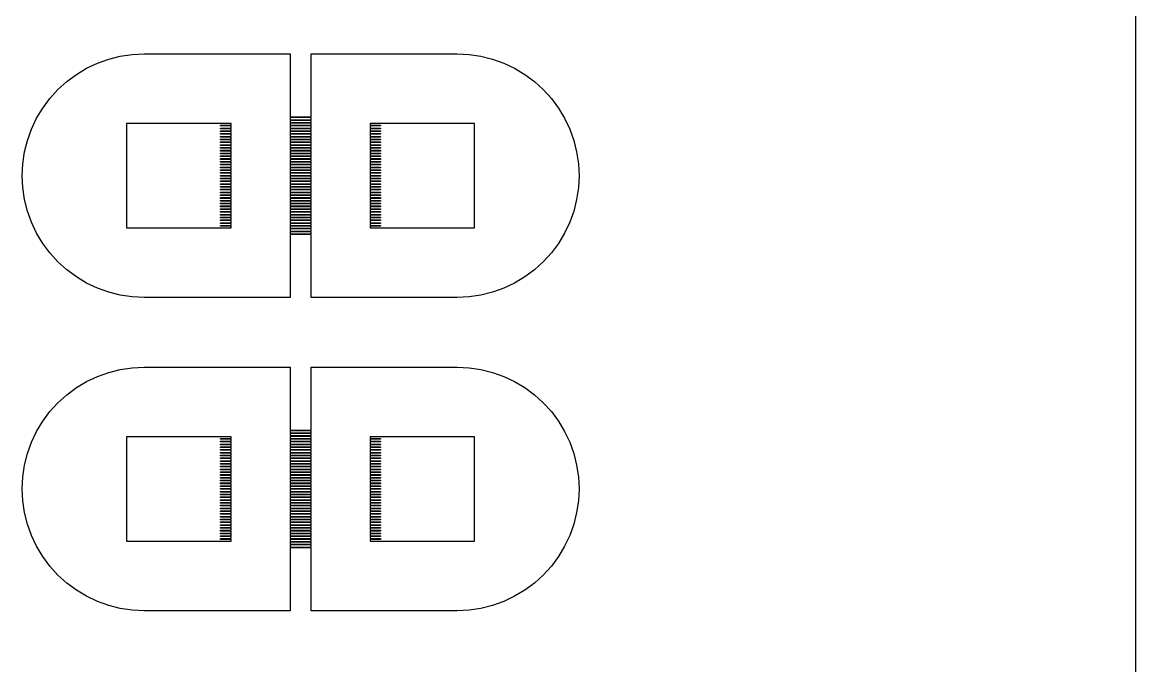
# Model space of a CAD drawing. Extents: x -25 to 123, y -44 to 109.
# Drawn here: x 83.34 to 99.7, y 4.3 to 13.76 of the extents above; entities that cross this region are included whole.
import ezdxf

# ---------------------------------------------------------------- set-up
doc = ezdxf.new("R2010")
doc.units = 0

msp = doc.modelspace()

# ---------------------------------------------------------------- linework, layer by layer
for p, q in [((99.7035, -3.06779), (99.7035, 67.4916)), ((84.612, 13.2167), (84.7823, 13.2594)), ((84.7823, 13.2594), (84.956, 13.2852)), ((84.956, 13.2852), (85.1314, 13.2938)), ((85.1314, 13.2938), (87.2789, 13.2938)), ((87.2789, 13.2938), (87.2789, 12.3683)), ((87.5857, 12.3683), (87.5857, 13.2938)), ((87.5857, 13.2938), (89.7331, 13.2938)), ((89.7331, 13.2938), (89.9085, 13.2852)), ((89.9085, 13.2852), (90.0823, 13.2594)), ((90.0823, 13.2594), (90.2526, 13.2167)), ((84.2879, 13.0825), (84.4466, 13.1576)), ((84.4466, 13.1576), (84.612, 13.2167)), ((90.2526, 13.2167), (90.418, 13.1576)), ((90.418, 13.1576), (90.5767, 13.0825)), ((83.9962, 12.8876), (84.1372, 12.9922)), ((84.1372, 12.9922), (84.2879, 13.0825)), ((90.5767, 13.0825), (90.7274, 12.9922)), ((90.7274, 12.9922), (90.8684, 12.8876)), ((83.7481, 12.6395), (83.866, 12.7696)), ((83.866, 12.7696), (83.9962, 12.8876)), ((90.8684, 12.8876), (90.9985, 12.7696)), ((90.9985, 12.7696), (91.1165, 12.6395)), ((83.6435, 12.4985), (83.7481, 12.6395)), ((91.1165, 12.6395), (91.2211, 12.4985)), ((83.5532, 12.3478), (83.6435, 12.4985)), ((91.2211, 12.4985), (91.3114, 12.3478)), ((83.4781, 12.1891), (83.5532, 12.3478)), ((87.2789, 12.3683), (87.5857, 12.3683)), ((87.5857, 12.3581), (87.2789, 12.3581)), ((87.2789, 12.3581), (87.2789, 12.3274)), ((87.2789, 12.3274), (87.5857, 12.3274)), ((87.5857, 12.3172), (87.2789, 12.3172)), ((87.2789, 12.3172), (87.2789, 12.2865)), ((87.2789, 12.2865), (87.5857, 12.2865)), ((87.5857, 12.2763), (87.2789, 12.2763)), ((87.2789, 12.2763), (87.2789, 12.2456)), ((87.5857, 12.3274), (87.5857, 12.3581)), ((87.5857, 12.2865), (87.5857, 12.3172)), ((87.5857, 12.2456), (87.5857, 12.2763)), ((91.3114, 12.3478), (91.3865, 12.1891)), ((83.419, 12.0237), (83.4781, 12.1891)), ((86.4097, 12.2712), (84.8758, 12.2712)), ((84.8758, 12.2712), (84.8758, 10.7373)), ((86.2563, 12.2354), (86.2563, 12.2456)), ((86.2563, 12.2456), (86.4097, 12.2456)), ((86.4097, 12.2354), (86.2563, 12.2354)), ((86.2563, 12.1945), (86.2563, 12.2047)), ((86.2563, 12.2047), (86.4097, 12.2047)), ((86.4097, 12.1945), (86.2563, 12.1945)), ((86.2563, 12.1536), (86.2563, 12.1638)), ((86.2563, 12.1638), (86.4097, 12.1638)), ((86.4097, 12.1536), (86.2563, 12.1536)), ((86.2563, 12.1127), (86.2563, 12.1229)), ((86.2563, 12.1229), (86.4097, 12.1229)), ((86.4097, 12.1127), (86.2563, 12.1127)), ((86.4097, 12.2456), (86.4097, 12.2712)), ((86.4097, 12.2047), (86.4097, 12.2354)), ((86.4097, 12.1638), (86.4097, 12.1945)), ((86.4097, 12.1229), (86.4097, 12.1536)), ((86.4097, 12.082), (86.4097, 12.1127)), ((87.2789, 12.2456), (87.5857, 12.2456)), ((87.5857, 12.2354), (87.2789, 12.2354)), ((87.2789, 12.2354), (87.2789, 12.2047)), ((87.2789, 12.2047), (87.5857, 12.2047)), ((87.5857, 12.1945), (87.2789, 12.1945)), ((87.2789, 12.1945), (87.2789, 12.1638)), ((87.2789, 12.1638), (87.5857, 12.1638)), ((87.5857, 12.1536), (87.2789, 12.1536)), ((87.2789, 12.1536), (87.2789, 12.1229)), ((87.2789, 12.1229), (87.5857, 12.1229)), ((87.5857, 12.1127), (87.2789, 12.1127)), ((87.2789, 12.1127), (87.2789, 12.082)), ((87.5857, 12.2047), (87.5857, 12.2354)), ((87.5857, 12.1638), (87.5857, 12.1945)), ((87.5857, 12.1229), (87.5857, 12.1536)), ((87.5857, 12.082), (87.5857, 12.1127)), ((89.9888, 12.2712), (88.4549, 12.2712)), ((88.4549, 12.2712), (88.4549, 12.2456)), ((88.4549, 12.2456), (88.6083, 12.2456)), ((88.6083, 12.2354), (88.4549, 12.2354)), ((88.4549, 12.2354), (88.4549, 12.2047)), ((88.4549, 12.2047), (88.6083, 12.2047)), ((88.6083, 12.1945), (88.4549, 12.1945)), ((88.4549, 12.1945), (88.4549, 12.1638)), ((88.4549, 12.1638), (88.6083, 12.1638)), ((88.6083, 12.1536), (88.4549, 12.1536)), ((88.4549, 12.1536), (88.4549, 12.1229)), ((88.4549, 12.1229), (88.6083, 12.1229)), ((88.6083, 12.1127), (88.4549, 12.1127)), ((88.4549, 12.1127), (88.4549, 12.082)), ((88.6083, 12.2456), (88.6083, 12.2354)), ((88.6083, 12.2047), (88.6083, 12.1945)), ((88.6083, 12.1638), (88.6083, 12.1536)), ((88.6083, 12.1229), (88.6083, 12.1127)), ((89.9888, 10.7373), (89.9888, 12.2712)), ((91.3865, 12.1891), (91.4456, 12.0237)), ((83.3763, 11.8534), (83.419, 12.0237)), ((86.2563, 12.0718), (86.2563, 12.082)), ((86.2563, 12.082), (86.4097, 12.082)), ((86.4097, 12.0718), (86.2563, 12.0718)), ((86.2563, 12.0309), (86.2563, 12.0411)), ((86.2563, 12.0411), (86.4097, 12.0411)), ((86.4097, 12.0309), (86.2563, 12.0309)), ((86.2563, 11.99), (86.2563, 12.0002)), ((86.2563, 12.0002), (86.4097, 12.0002)), ((86.4097, 11.99), (86.2563, 11.99)), ((86.2563, 11.9491), (86.2563, 11.9593)), ((86.2563, 11.9593), (86.4097, 11.9593)), ((86.4097, 11.9491), (86.2563, 11.9491)), ((86.4097, 12.0411), (86.4097, 12.0718)), ((86.4097, 12.0002), (86.4097, 12.0309)), ((86.4097, 11.9593), (86.4097, 11.99)), ((86.4097, 11.9184), (86.4097, 11.9491)), ((87.2789, 12.082), (87.5857, 12.082)), ((87.5857, 12.0718), (87.2789, 12.0718)), ((87.2789, 12.0718), (87.2789, 12.0411)), ((87.2789, 12.0411), (87.5857, 12.0411)), ((87.5857, 12.0309), (87.2789, 12.0309)), ((87.2789, 12.0309), (87.2789, 12.0002)), ((87.2789, 12.0002), (87.5857, 12.0002)), ((87.5857, 11.99), (87.2789, 11.99)), ((87.2789, 11.99), (87.2789, 11.9593)), ((87.2789, 11.9593), (87.5857, 11.9593)), ((87.5857, 11.9491), (87.2789, 11.9491)), ((87.2789, 11.9491), (87.2789, 11.9184)), ((87.5857, 12.0411), (87.5857, 12.0718)), ((87.5857, 12.0002), (87.5857, 12.0309)), ((87.5857, 11.9593), (87.5857, 11.99)), ((87.5857, 11.9184), (87.5857, 11.9491)), ((88.4549, 12.082), (88.6083, 12.082)), ((88.6083, 12.0718), (88.4549, 12.0718)), ((88.4549, 12.0718), (88.4549, 12.0411)), ((88.4549, 12.0411), (88.6083, 12.0411)), ((88.6083, 12.0309), (88.4549, 12.0309)), ((88.4549, 12.0309), (88.4549, 12.0002)), ((88.4549, 12.0002), (88.6083, 12.0002)), ((88.6083, 11.99), (88.4549, 11.99)), ((88.4549, 11.99), (88.4549, 11.9593)), ((88.4549, 11.9593), (88.6083, 11.9593)), ((88.6083, 11.9491), (88.4549, 11.9491)), ((88.4549, 11.9491), (88.4549, 11.9184)), ((88.6083, 12.082), (88.6083, 12.0718)), ((88.6083, 12.0411), (88.6083, 12.0309)), ((88.6083, 12.0002), (88.6083, 11.99)), ((88.6083, 11.9593), (88.6083, 11.9491)), ((91.4456, 12.0237), (91.4883, 11.8534)), ((83.3505, 11.6796), (83.3763, 11.8534)), ((86.2563, 11.9082), (86.2563, 11.9184)), ((86.2563, 11.9184), (86.4097, 11.9184)), ((86.4097, 11.9082), (86.2563, 11.9082)), ((86.2563, 11.8673), (86.2563, 11.8775)), ((86.2563, 11.8775), (86.4097, 11.8775)), ((86.4097, 11.8673), (86.2563, 11.8673)), ((86.2563, 11.8264), (86.2563, 11.8366)), ((86.2563, 11.8366), (86.4097, 11.8366)), ((86.4097, 11.8264), (86.2563, 11.8264)), ((86.2563, 11.7854), (86.2563, 11.7957)), ((86.2563, 11.7957), (86.4097, 11.7957)), ((86.4097, 11.7854), (86.2563, 11.7854)), ((86.4097, 11.8775), (86.4097, 11.9082)), ((86.4097, 11.8366), (86.4097, 11.8673)), ((86.4097, 11.7957), (86.4097, 11.8264)), ((86.4097, 11.7548), (86.4097, 11.7854)), ((87.2789, 11.9184), (87.5857, 11.9184)), ((87.5857, 11.9082), (87.2789, 11.9082)), ((87.2789, 11.9082), (87.2789, 11.8775)), ((87.2789, 11.8775), (87.5857, 11.8775)), ((87.5857, 11.8673), (87.2789, 11.8673)), ((87.2789, 11.8673), (87.2789, 11.8366)), ((87.2789, 11.8366), (87.5857, 11.8366)), ((87.5857, 11.8264), (87.2789, 11.8264)), ((87.2789, 11.8264), (87.2789, 11.7957)), ((87.2789, 11.7957), (87.5857, 11.7957)), ((87.5857, 11.7854), (87.2789, 11.7854)), ((87.2789, 11.7854), (87.2789, 11.7548)), ((87.5857, 11.8775), (87.5857, 11.9082)), ((87.5857, 11.8366), (87.5857, 11.8673)), ((87.5857, 11.7957), (87.5857, 11.8264)), ((87.5857, 11.7548), (87.5857, 11.7854)), ((88.4549, 11.9184), (88.6083, 11.9184)), ((88.6083, 11.9082), (88.4549, 11.9082)), ((88.4549, 11.9082), (88.4549, 11.8775)), ((88.4549, 11.8775), (88.6083, 11.8775)), ((88.6083, 11.8673), (88.4549, 11.8673)), ((88.4549, 11.8673), (88.4549, 11.8366)), ((88.4549, 11.8366), (88.6083, 11.8366)), ((88.6083, 11.8264), (88.4549, 11.8264)), ((88.4549, 11.8264), (88.4549, 11.7957)), ((88.4549, 11.7957), (88.6083, 11.7957)), ((88.6083, 11.7854), (88.4549, 11.7854)), ((88.4549, 11.7854), (88.4549, 11.7548)), ((88.6083, 11.9184), (88.6083, 11.9082)), ((88.6083, 11.8775), (88.6083, 11.8673)), ((88.6083, 11.8366), (88.6083, 11.8264)), ((88.6083, 11.7957), (88.6083, 11.7854)), ((91.4883, 11.8534), (91.5141, 11.6796)), ((83.3419, 11.5042), (83.3505, 11.6796)), ((86.2563, 11.7445), (86.2563, 11.7548)), ((86.2563, 11.7548), (86.4097, 11.7548)), ((86.4097, 11.7445), (86.2563, 11.7445)), ((86.2563, 11.7036), (86.2563, 11.7139)), ((86.2563, 11.7139), (86.4097, 11.7139)), ((86.4097, 11.7036), (86.2563, 11.7036)), ((86.2563, 11.6628), (86.2563, 11.673)), ((86.2563, 11.673), (86.4097, 11.673)), ((86.4097, 11.6628), (86.2563, 11.6628)), ((86.2563, 11.6218), (86.2563, 11.6321)), ((86.2563, 11.6321), (86.4097, 11.6321)), ((86.4097, 11.6218), (86.2563, 11.6218)), ((86.4097, 11.7139), (86.4097, 11.7445)), ((86.4097, 11.673), (86.4097, 11.7036)), ((86.4097, 11.6321), (86.4097, 11.6628)), ((86.4097, 11.5912), (86.4097, 11.6218)), ((87.2789, 11.7548), (87.5857, 11.7548)), ((87.5857, 11.7445), (87.2789, 11.7445)), ((87.2789, 11.7445), (87.2789, 11.7139)), ((87.2789, 11.7139), (87.5857, 11.7139)), ((87.5857, 11.7036), (87.2789, 11.7036)), ((87.2789, 11.7036), (87.2789, 11.673)), ((87.2789, 11.673), (87.5857, 11.673)), ((87.5857, 11.6628), (87.2789, 11.6628)), ((87.2789, 11.6628), (87.2789, 11.6321)), ((87.2789, 11.6321), (87.5857, 11.6321)), ((87.5857, 11.6218), (87.2789, 11.6218)), ((87.2789, 11.6218), (87.2789, 11.5912)), ((87.5857, 11.7139), (87.5857, 11.7445)), ((87.5857, 11.673), (87.5857, 11.7036)), ((87.5857, 11.6321), (87.5857, 11.6628)), ((87.5857, 11.5912), (87.5857, 11.6218)), ((88.4549, 11.7548), (88.6083, 11.7548)), ((88.6083, 11.7445), (88.4549, 11.7445)), ((88.4549, 11.7445), (88.4549, 11.7139)), ((88.4549, 11.7139), (88.6083, 11.7139)), ((88.6083, 11.7036), (88.4549, 11.7036)), ((88.4549, 11.7036), (88.4549, 11.673)), ((88.4549, 11.673), (88.6083, 11.673)), ((88.6083, 11.6628), (88.4549, 11.6628)), ((88.4549, 11.6628), (88.4549, 11.6321)), ((88.4549, 11.6321), (88.6083, 11.6321)), ((88.6083, 11.6218), (88.4549, 11.6218)), ((88.4549, 11.6218), (88.4549, 11.5912)), ((88.6083, 11.7548), (88.6083, 11.7445)), ((88.6083, 11.7139), (88.6083, 11.7036)), ((88.6083, 11.673), (88.6083, 11.6628)), ((88.6083, 11.6321), (88.6083, 11.6218)), ((91.5141, 11.6796), (91.5227, 11.5042)), ((83.3505, 11.3288), (83.3419, 11.5042)), ((86.2563, 11.5809), (86.2563, 11.5912)), ((86.2563, 11.5912), (86.4097, 11.5912)), ((86.4097, 11.5809), (86.2563, 11.5809)), ((86.2563, 11.54), (86.2563, 11.5503)), ((86.2563, 11.5503), (86.4097, 11.5503)), ((86.4097, 11.54), (86.2563, 11.54)), ((86.2563, 11.4991), (86.2563, 11.5093)), ((86.2563, 11.5093), (86.4097, 11.5093)), ((86.4097, 11.4991), (86.2563, 11.4991)), ((86.2563, 11.4582), (86.2563, 11.4685)), ((86.2563, 11.4685), (86.4097, 11.4685)), ((86.4097, 11.4582), (86.2563, 11.4582)), ((86.4097, 11.5503), (86.4097, 11.5809)), ((86.4097, 11.5093), (86.4097, 11.54)), ((86.4097, 11.4685), (86.4097, 11.4991)), ((86.4097, 11.4276), (86.4097, 11.4582)), ((87.2789, 11.5912), (87.5857, 11.5912)), ((87.5857, 11.5809), (87.2789, 11.5809)), ((87.2789, 11.5809), (87.2789, 11.5503)), ((87.2789, 11.5503), (87.5857, 11.5503)), ((87.5857, 11.54), (87.2789, 11.54)), ((87.2789, 11.54), (87.2789, 11.5093)), ((87.2789, 11.5093), (87.5857, 11.5093)), ((87.5857, 11.4991), (87.2789, 11.4991)), ((87.2789, 11.4991), (87.2789, 11.4685)), ((87.2789, 11.4685), (87.5857, 11.4685)), ((87.5857, 11.4582), (87.2789, 11.4582)), ((87.2789, 11.4582), (87.2789, 11.4276)), ((87.5857, 11.5503), (87.5857, 11.5809)), ((87.5857, 11.5093), (87.5857, 11.54)), ((87.5857, 11.4685), (87.5857, 11.4991)), ((87.5857, 11.4276), (87.5857, 11.4582)), ((88.4549, 11.5912), (88.6083, 11.5912)), ((88.6083, 11.5809), (88.4549, 11.5809)), ((88.4549, 11.5809), (88.4549, 11.5503)), ((88.4549, 11.5503), (88.6083, 11.5503)), ((88.6083, 11.54), (88.4549, 11.54)), ((88.4549, 11.54), (88.4549, 11.5093)), ((88.4549, 11.5093), (88.6083, 11.5093)), ((88.6083, 11.4991), (88.4549, 11.4991)), ((88.4549, 11.4991), (88.4549, 11.4685)), ((88.4549, 11.4685), (88.6083, 11.4685)), ((88.6083, 11.4582), (88.4549, 11.4582)), ((88.4549, 11.4582), (88.4549, 11.4276)), ((88.6083, 11.5912), (88.6083, 11.5809)), ((88.6083, 11.5503), (88.6083, 11.54)), ((88.6083, 11.5093), (88.6083, 11.4991)), ((88.6083, 11.4685), (88.6083, 11.4582)), ((91.5227, 11.5042), (91.5141, 11.3288)), ((83.3763, 11.1551), (83.3505, 11.3288)), ((86.2563, 11.4173), (86.2563, 11.4276)), ((86.2563, 11.4276), (86.4097, 11.4276)), ((86.4097, 11.4173), (86.2563, 11.4173)), ((86.2563, 11.3764), (86.2563, 11.3867)), ((86.2563, 11.3867), (86.4097, 11.3867)), ((86.4097, 11.3764), (86.2563, 11.3764)), ((86.2563, 11.3355), (86.2563, 11.3457)), ((86.2563, 11.3457), (86.4097, 11.3457)), ((86.4097, 11.3355), (86.2563, 11.3355)), ((86.2563, 11.2946), (86.2563, 11.3048)), ((86.2563, 11.3048), (86.4097, 11.3048)), ((86.4097, 11.2946), (86.2563, 11.2946)), ((86.4097, 11.3867), (86.4097, 11.4173)), ((86.4097, 11.3457), (86.4097, 11.3764)), ((86.4097, 11.3048), (86.4097, 11.3355)), ((86.4097, 11.2639), (86.4097, 11.2946)), ((87.2789, 11.4276), (87.5857, 11.4276)), ((87.5857, 11.4173), (87.2789, 11.4173)), ((87.2789, 11.4173), (87.2789, 11.3867)), ((87.2789, 11.3867), (87.5857, 11.3867)), ((87.5857, 11.3764), (87.2789, 11.3764)), ((87.2789, 11.3764), (87.2789, 11.3457)), ((87.2789, 11.3457), (87.5857, 11.3457)), ((87.5857, 11.3355), (87.2789, 11.3355)), ((87.2789, 11.3355), (87.2789, 11.3048)), ((87.2789, 11.3048), (87.5857, 11.3048)), ((87.5857, 11.2946), (87.2789, 11.2946)), ((87.2789, 11.2946), (87.2789, 11.2639)), ((87.5857, 11.3867), (87.5857, 11.4173)), ((87.5857, 11.3457), (87.5857, 11.3764)), ((87.5857, 11.3048), (87.5857, 11.3355)), ((87.5857, 11.2639), (87.5857, 11.2946)), ((88.4549, 11.4276), (88.6083, 11.4276)), ((88.6083, 11.4173), (88.4549, 11.4173)), ((88.4549, 11.4173), (88.4549, 11.3867)), ((88.4549, 11.3867), (88.6083, 11.3867)), ((88.6083, 11.3764), (88.4549, 11.3764)), ((88.4549, 11.3764), (88.4549, 11.3457)), ((88.4549, 11.3457), (88.6083, 11.3457)), ((88.6083, 11.3355), (88.4549, 11.3355)), ((88.4549, 11.3355), (88.4549, 11.3048)), ((88.4549, 11.3048), (88.6083, 11.3048)), ((88.6083, 11.2946), (88.4549, 11.2946)), ((88.4549, 11.2946), (88.4549, 11.2639)), ((88.6083, 11.4276), (88.6083, 11.4173)), ((88.6083, 11.3867), (88.6083, 11.3764)), ((88.6083, 11.3457), (88.6083, 11.3355)), ((88.6083, 11.3048), (88.6083, 11.2946)), ((91.5141, 11.3288), (91.4883, 11.1551)), ((83.419, 10.9848), (83.3763, 11.1551)), ((86.2563, 11.2537), (86.2563, 11.2639)), ((86.2563, 11.2639), (86.4097, 11.2639)), ((86.4097, 11.2537), (86.2563, 11.2537)), ((86.2563, 11.2128), (86.2563, 11.223)), ((86.2563, 11.223), (86.4097, 11.223)), ((86.4097, 11.2128), (86.2563, 11.2128)), ((86.2563, 11.1719), (86.2563, 11.1821)), ((86.2563, 11.1821), (86.4097, 11.1821)), ((86.4097, 11.1719), (86.2563, 11.1719)), ((86.2563, 11.131), (86.2563, 11.1412)), ((86.2563, 11.1412), (86.4097, 11.1412)), ((86.4097, 11.131), (86.2563, 11.131)), ((86.4097, 11.223), (86.4097, 11.2537)), ((86.4097, 11.1821), (86.4097, 11.2128)), ((86.4097, 11.1412), (86.4097, 11.1719)), ((86.4097, 11.1003), (86.4097, 11.131)), ((87.2789, 11.2639), (87.5857, 11.2639)), ((87.5857, 11.2537), (87.2789, 11.2537)), ((87.2789, 11.2537), (87.2789, 11.223)), ((87.2789, 11.223), (87.5857, 11.223)), ((87.5857, 11.2128), (87.2789, 11.2128)), ((87.2789, 11.2128), (87.2789, 11.1821)), ((87.2789, 11.1821), (87.5857, 11.1821)), ((87.5857, 11.1719), (87.2789, 11.1719)), ((87.2789, 11.1719), (87.2789, 11.1412)), ((87.2789, 11.1412), (87.5857, 11.1412)), ((87.5857, 11.131), (87.2789, 11.131)), ((87.2789, 11.131), (87.2789, 11.1003)), ((87.5857, 11.223), (87.5857, 11.2537)), ((87.5857, 11.1821), (87.5857, 11.2128)), ((87.5857, 11.1412), (87.5857, 11.1719)), ((87.5857, 11.1003), (87.5857, 11.131)), ((88.4549, 11.2639), (88.6083, 11.2639)), ((88.6083, 11.2537), (88.4549, 11.2537)), ((88.4549, 11.2537), (88.4549, 11.223)), ((88.4549, 11.223), (88.6083, 11.223)), ((88.6083, 11.2128), (88.4549, 11.2128)), ((88.4549, 11.2128), (88.4549, 11.1821)), ((88.4549, 11.1821), (88.6083, 11.1821)), ((88.6083, 11.1719), (88.4549, 11.1719)), ((88.4549, 11.1719), (88.4549, 11.1412)), ((88.4549, 11.1412), (88.6083, 11.1412)), ((88.6083, 11.131), (88.4549, 11.131)), ((88.4549, 11.131), (88.4549, 11.1003)), ((88.6083, 11.2639), (88.6083, 11.2537)), ((88.6083, 11.223), (88.6083, 11.2128)), ((88.6083, 11.1821), (88.6083, 11.1719)), ((88.6083, 11.1412), (88.6083, 11.131)), ((91.4883, 11.1551), (91.4456, 10.9848)), ((83.4781, 10.8194), (83.419, 10.9848)), ((86.2563, 11.0901), (86.2563, 11.1003)), ((86.2563, 11.1003), (86.4097, 11.1003)), ((86.4097, 11.0901), (86.2563, 11.0901)), ((86.2563, 11.0492), (86.2563, 11.0594)), ((86.2563, 11.0594), (86.4097, 11.0594)), ((86.4097, 11.0492), (86.2563, 11.0492)), ((86.2563, 11.0083), (86.2563, 11.0185)), ((86.2563, 11.0185), (86.4097, 11.0185)), ((86.4097, 11.0083), (86.2563, 11.0083)), ((86.2563, 10.9674), (86.2563, 10.9776)), ((86.2563, 10.9776), (86.4097, 10.9776)), ((86.4097, 10.9674), (86.2563, 10.9674)), ((86.4097, 11.0594), (86.4097, 11.0901)), ((86.4097, 11.0185), (86.4097, 11.0492)), ((86.4097, 10.9776), (86.4097, 11.0083)), ((86.4097, 10.9367), (86.4097, 10.9674)), ((87.2789, 11.1003), (87.5857, 11.1003)), ((87.5857, 11.0901), (87.2789, 11.0901)), ((87.2789, 11.0901), (87.2789, 11.0594)), ((87.2789, 11.0594), (87.5857, 11.0594)), ((87.5857, 11.0492), (87.2789, 11.0492)), ((87.2789, 11.0492), (87.2789, 11.0185)), ((87.2789, 11.0185), (87.5857, 11.0185)), ((87.5857, 11.0083), (87.2789, 11.0083)), ((87.2789, 11.0083), (87.2789, 10.9776)), ((87.2789, 10.9776), (87.5857, 10.9776)), ((87.5857, 10.9674), (87.2789, 10.9674)), ((87.2789, 10.9674), (87.2789, 10.9367)), ((87.5857, 11.0594), (87.5857, 11.0901)), ((87.5857, 11.0185), (87.5857, 11.0492)), ((87.5857, 10.9776), (87.5857, 11.0083)), ((87.5857, 10.9367), (87.5857, 10.9674)), ((88.4549, 11.1003), (88.6083, 11.1003)), ((88.6083, 11.0901), (88.4549, 11.0901)), ((88.4549, 11.0901), (88.4549, 11.0594)), ((88.4549, 11.0594), (88.6083, 11.0594)), ((88.6083, 11.0492), (88.4549, 11.0492)), ((88.4549, 11.0492), (88.4549, 11.0185)), ((88.4549, 11.0185), (88.6083, 11.0185)), ((88.6083, 11.0083), (88.4549, 11.0083)), ((88.4549, 11.0083), (88.4549, 10.9776)), ((88.4549, 10.9776), (88.6083, 10.9776)), ((88.6083, 10.9674), (88.4549, 10.9674)), ((88.4549, 10.9674), (88.4549, 10.9367)), ((88.6083, 11.1003), (88.6083, 11.0901)), ((88.6083, 11.0594), (88.6083, 11.0492)), ((88.6083, 11.0185), (88.6083, 11.0083)), ((88.6083, 10.9776), (88.6083, 10.9674)), ((91.4456, 10.9848), (91.3865, 10.8194)), ((83.5532, 10.6607), (83.4781, 10.8194)), ((86.2563, 10.9265), (86.2563, 10.9367)), ((86.2563, 10.9367), (86.4097, 10.9367)), ((86.4097, 10.9265), (86.2563, 10.9265)), ((86.2563, 10.8856), (86.2563, 10.8958)), ((86.2563, 10.8958), (86.4097, 10.8958)), ((86.4097, 10.8856), (86.2563, 10.8856)), ((86.2563, 10.8447), (86.2563, 10.8549)), ((86.2563, 10.8549), (86.4097, 10.8549)), ((86.4097, 10.8447), (86.2563, 10.8447)), ((86.2563, 10.8038), (86.2563, 10.814)), ((86.2563, 10.814), (86.4097, 10.814)), ((86.4097, 10.8038), (86.2563, 10.8038)), ((86.4097, 10.8958), (86.4097, 10.9265)), ((86.4097, 10.8549), (86.4097, 10.8856)), ((86.4097, 10.814), (86.4097, 10.8447)), ((86.4097, 10.7731), (86.4097, 10.8038)), ((87.2789, 10.9367), (87.5857, 10.9367)), ((87.5857, 10.9265), (87.2789, 10.9265)), ((87.2789, 10.9265), (87.2789, 10.8958)), ((87.2789, 10.8958), (87.5857, 10.8958)), ((87.5857, 10.8856), (87.2789, 10.8856)), ((87.2789, 10.8856), (87.2789, 10.8549)), ((87.2789, 10.8549), (87.5857, 10.8549)), ((87.5857, 10.8447), (87.2789, 10.8447)), ((87.2789, 10.8447), (87.2789, 10.814)), ((87.2789, 10.814), (87.5857, 10.814)), ((87.5857, 10.8038), (87.2789, 10.8038)), ((87.2789, 10.8038), (87.2789, 10.7731)), ((87.5857, 10.8958), (87.5857, 10.9265)), ((87.5857, 10.8549), (87.5857, 10.8856)), ((87.5857, 10.814), (87.5857, 10.8447)), ((87.5857, 10.7731), (87.5857, 10.8038)), ((88.4549, 10.9367), (88.6083, 10.9367)), ((88.6083, 10.9265), (88.4549, 10.9265)), ((88.4549, 10.9265), (88.4549, 10.8958)), ((88.4549, 10.8958), (88.6083, 10.8958)), ((88.6083, 10.8856), (88.4549, 10.8856)), ((88.4549, 10.8856), (88.4549, 10.8549)), ((88.4549, 10.8549), (88.6083, 10.8549)), ((88.6083, 10.8447), (88.4549, 10.8447)), ((88.4549, 10.8447), (88.4549, 10.814)), ((88.4549, 10.814), (88.6083, 10.814)), ((88.6083, 10.8038), (88.4549, 10.8038)), ((88.4549, 10.8038), (88.4549, 10.7731)), ((88.6083, 10.9367), (88.6083, 10.9265)), ((88.6083, 10.8958), (88.6083, 10.8856)), ((88.6083, 10.8549), (88.6083, 10.8447)), ((88.6083, 10.814), (88.6083, 10.8038)), ((91.3865, 10.8194), (91.3114, 10.6607)), ((83.6435, 10.51), (83.5532, 10.6607)), ((84.8758, 10.7373), (86.4097, 10.7373)), ((86.2563, 10.7629), (86.2563, 10.7731)), ((86.2563, 10.7731), (86.4097, 10.7731)), ((86.4097, 10.7629), (86.2563, 10.7629)), ((86.4097, 10.7373), (86.4097, 10.7629)), ((87.2789, 10.7731), (87.5857, 10.7731)), ((87.5857, 10.7629), (87.2789, 10.7629)), ((87.2789, 10.7629), (87.2789, 10.7322)), ((87.2789, 10.7322), (87.5857, 10.7322)), ((87.5857, 10.722), (87.2789, 10.722)), ((87.2789, 10.722), (87.2789, 10.6913)), ((87.2789, 10.6913), (87.5857, 10.6913)), ((87.5857, 10.6811), (87.2789, 10.6811)), ((87.2789, 10.6811), (87.2789, 10.6504)), ((87.2789, 10.6504), (87.5857, 10.6504)), ((87.5857, 10.6402), (87.2789, 10.6402)), ((87.2789, 10.6402), (87.2789, 9.71469)), ((87.5857, 10.7322), (87.5857, 10.7629)), ((87.5857, 10.6913), (87.5857, 10.722)), ((87.5857, 10.6504), (87.5857, 10.6811)), ((87.5857, 9.71469), (87.5857, 10.6402)), ((88.4549, 10.7731), (88.6083, 10.7731)), ((88.6083, 10.7629), (88.4549, 10.7629)), ((88.4549, 10.7629), (88.4549, 10.7373)), ((88.4549, 10.7373), (89.9888, 10.7373)), ((88.6083, 10.7731), (88.6083, 10.7629)), ((91.3114, 10.6607), (91.2211, 10.51)), ((83.7481, 10.369), (83.6435, 10.51)), ((91.2211, 10.51), (91.1165, 10.369)), ((83.866, 10.2388), (83.7481, 10.369)), ((91.1165, 10.369), (90.9985, 10.2388)), ((83.9962, 10.1209), (83.866, 10.2388)), ((90.9985, 10.2388), (90.8684, 10.1209)), ((84.1372, 10.0163), (83.9962, 10.1209)), ((84.2879, 9.92601), (84.1372, 10.0163)), ((90.7274, 10.0163), (90.5767, 9.92601)), ((90.8684, 10.1209), (90.7274, 10.0163)), ((84.4466, 9.85092), (84.2879, 9.92601)), ((84.612, 9.79176), (84.4466, 9.85092)), ((90.418, 9.85092), (90.2526, 9.79176)), ((90.5767, 9.92601), (90.418, 9.85092)), ((84.7823, 9.74908), (84.612, 9.79176)), ((84.956, 9.72333), (84.7823, 9.74908)), ((85.1314, 9.71469), (84.956, 9.72333)), ((87.2789, 9.71469), (85.1314, 9.71469)), ((89.7331, 9.71469), (87.5857, 9.71469)), ((89.9085, 9.72333), (89.7331, 9.71469)), ((90.0823, 9.74908), (89.9085, 9.72333)), ((90.2526, 9.79176), (90.0823, 9.74908)), ((84.7823, 8.6577), (84.956, 8.68346)), ((84.956, 8.68346), (85.1314, 8.69209)), ((85.1314, 8.69209), (87.2789, 8.69209)), ((87.2789, 8.69209), (87.2789, 7.76663)), ((87.5857, 7.76663), (87.5857, 8.69209)), ((87.5857, 8.69209), (89.7331, 8.69209)), ((89.7331, 8.69209), (89.9085, 8.68346)), ((89.9085, 8.68346), (90.0823, 8.6577)), ((84.2879, 8.48077), (84.4466, 8.55586)), ((84.4466, 8.55586), (84.612, 8.61502)), ((84.612, 8.61502), (84.7823, 8.6577)), ((90.0823, 8.6577), (90.2526, 8.61502)), ((90.2526, 8.61502), (90.418, 8.55586)), ((90.418, 8.55586), (90.5767, 8.48077)), ((83.9962, 8.28589), (84.1372, 8.39049)), ((84.1372, 8.39049), (84.2879, 8.48077)), ((90.5767, 8.48077), (90.7274, 8.39049)), ((90.7274, 8.39049), (90.8684, 8.28589)), ((83.866, 8.16794), (83.9962, 8.28589)), ((90.8684, 8.28589), (90.9985, 8.16794)), ((83.6435, 7.89676), (83.7481, 8.03781)), ((83.7481, 8.03781), (83.866, 8.16794)), ((90.9985, 8.16794), (91.1165, 8.03781)), ((91.1165, 8.03781), (91.2211, 7.89676)), ((83.5532, 7.74612), (83.6435, 7.89676)), ((91.2211, 7.89676), (91.3114, 7.74612)), ((83.4781, 7.58737), (83.5532, 7.74612)), ((87.2789, 7.76663), (87.5857, 7.76663)), ((87.5857, 7.75641), (87.2789, 7.75641)), ((87.2789, 7.75641), (87.2789, 7.72572)), ((87.2789, 7.72572), (87.5857, 7.72572)), ((87.5857, 7.7155), (87.2789, 7.7155)), ((87.2789, 7.7155), (87.2789, 7.68483)), ((87.5857, 7.72572), (87.5857, 7.75641)), ((87.5857, 7.68483), (87.5857, 7.7155)), ((91.3114, 7.74612), (91.3865, 7.58737)), ((83.419, 7.42201), (83.4781, 7.58737)), ((86.4097, 7.66949), (84.8758, 7.66949)), ((84.8758, 7.66949), (84.8758, 6.13559)), ((86.2563, 7.6337), (86.2563, 7.64392)), ((86.2563, 7.64392), (86.4097, 7.64392)), ((86.4097, 7.6337), (86.2563, 7.6337)), ((86.2563, 7.59279), (86.2563, 7.60303)), ((86.2563, 7.60303), (86.4097, 7.60303)), ((86.4097, 7.59279), (86.2563, 7.59279)), ((86.2563, 7.5519), (86.2563, 7.5621)), ((86.2563, 7.5621), (86.4097, 7.5621)), ((86.4097, 7.5519), (86.2563, 7.5519)), ((86.4097, 7.64392), (86.4097, 7.66949)), ((86.4097, 7.60303), (86.4097, 7.6337)), ((86.4097, 7.5621), (86.4097, 7.59279)), ((86.4097, 7.52121), (86.4097, 7.5519)), ((87.2789, 7.68483), (87.5857, 7.68483)), ((87.5857, 7.67459), (87.2789, 7.67459)), ((87.2789, 7.67459), (87.2789, 7.64392)), ((87.2789, 7.64392), (87.5857, 7.64392)), ((87.5857, 7.6337), (87.2789, 7.6337)), ((87.2789, 7.6337), (87.2789, 7.60303)), ((87.2789, 7.60303), (87.5857, 7.60303)), ((87.5857, 7.59279), (87.2789, 7.59279)), ((87.2789, 7.59279), (87.2789, 7.5621)), ((87.2789, 7.5621), (87.5857, 7.5621)), ((87.5857, 7.5519), (87.2789, 7.5519)), ((87.2789, 7.5519), (87.2789, 7.52121)), ((87.5857, 7.64392), (87.5857, 7.67459)), ((87.5857, 7.60303), (87.5857, 7.6337)), ((87.5857, 7.5621), (87.5857, 7.59279)), ((87.5857, 7.52121), (87.5857, 7.5519)), ((89.9888, 7.66949), (88.4549, 7.66949)), ((88.4549, 7.66949), (88.4549, 7.64392)), ((88.4549, 7.64392), (88.6083, 7.64392)), ((88.6083, 7.6337), (88.4549, 7.6337)), ((88.4549, 7.6337), (88.4549, 7.60303)), ((88.4549, 7.60303), (88.6083, 7.60303)), ((88.6083, 7.59279), (88.4549, 7.59279)), ((88.4549, 7.59279), (88.4549, 7.5621)), ((88.4549, 7.5621), (88.6083, 7.5621)), ((88.6083, 7.5519), (88.4549, 7.5519)), ((88.4549, 7.5519), (88.4549, 7.52121)), ((88.6083, 7.64392), (88.6083, 7.6337)), ((88.6083, 7.60303), (88.6083, 7.59279)), ((88.6083, 7.5621), (88.6083, 7.5519)), ((89.9888, 6.13559), (89.9888, 7.66949)), ((91.3865, 7.58737), (91.4456, 7.42201)), ((83.3763, 7.25166), (83.419, 7.42201)), ((86.2563, 7.51097), (86.2563, 7.52121)), ((86.2563, 7.52121), (86.4097, 7.52121)), ((86.4097, 7.51097), (86.2563, 7.51097)), ((86.2563, 7.47008), (86.2563, 7.4803)), ((86.2563, 7.4803), (86.4097, 7.4803)), ((86.4097, 7.47008), (86.2563, 7.47008)), ((86.2563, 7.42918), (86.2563, 7.43941)), ((86.2563, 7.43941), (86.4097, 7.43941)), ((86.4097, 7.42918), (86.2563, 7.42918)), ((86.2563, 7.38828), (86.2563, 7.39848)), ((86.2563, 7.39848), (86.4097, 7.39848)), ((86.4097, 7.38828), (86.2563, 7.38828)), ((86.4097, 7.4803), (86.4097, 7.51097)), ((86.4097, 7.43941), (86.4097, 7.47008)), ((86.4097, 7.39848), (86.4097, 7.42918)), ((86.4097, 7.35759), (86.4097, 7.38828)), ((87.2789, 7.52121), (87.5857, 7.52121)), ((87.5857, 7.51097), (87.2789, 7.51097)), ((87.2789, 7.51097), (87.2789, 7.4803)), ((87.2789, 7.4803), (87.5857, 7.4803)), ((87.5857, 7.47008), (87.2789, 7.47008)), ((87.2789, 7.47008), (87.2789, 7.43941)), ((87.2789, 7.43941), (87.5857, 7.43941)), ((87.5857, 7.42918), (87.2789, 7.42918)), ((87.2789, 7.42918), (87.2789, 7.39848)), ((87.2789, 7.39848), (87.5857, 7.39848)), ((87.5857, 7.38828), (87.2789, 7.38828)), ((87.2789, 7.38828), (87.2789, 7.35759)), ((87.5857, 7.4803), (87.5857, 7.51097)), ((87.5857, 7.43941), (87.5857, 7.47008)), ((87.5857, 7.39848), (87.5857, 7.42918)), ((87.5857, 7.35759), (87.5857, 7.38828)), ((88.4549, 7.52121), (88.6083, 7.52121)), ((88.6083, 7.51097), (88.4549, 7.51097)), ((88.4549, 7.51097), (88.4549, 7.4803)), ((88.4549, 7.4803), (88.6083, 7.4803)), ((88.6083, 7.47008), (88.4549, 7.47008)), ((88.4549, 7.47008), (88.4549, 7.43941)), ((88.4549, 7.43941), (88.6083, 7.43941)), ((88.6083, 7.42918), (88.4549, 7.42918)), ((88.4549, 7.42918), (88.4549, 7.39848)), ((88.4549, 7.39848), (88.6083, 7.39848)), ((88.6083, 7.38828), (88.4549, 7.38828)), ((88.4549, 7.38828), (88.4549, 7.35759)), ((88.6083, 7.52121), (88.6083, 7.51097)), ((88.6083, 7.4803), (88.6083, 7.47008)), ((88.6083, 7.43941), (88.6083, 7.42918)), ((88.6083, 7.39848), (88.6083, 7.38828)), ((91.4456, 7.42201), (91.4883, 7.25166)), ((83.3505, 7.07794), (83.3763, 7.25166)), ((86.2563, 7.34737), (86.2563, 7.35759)), ((86.2563, 7.35759), (86.4097, 7.35759)), ((86.4097, 7.34737), (86.2563, 7.34737)), ((86.2563, 7.30646), (86.2563, 7.3167)), ((86.2563, 7.3167), (86.4097, 7.3167)), ((86.4097, 7.30646), (86.2563, 7.30646)), ((86.2563, 7.26556), (86.2563, 7.27579)), ((86.2563, 7.27579), (86.4097, 7.27579)), ((86.4097, 7.26556), (86.2563, 7.26556)), ((86.2563, 7.22466), (86.2563, 7.23488)), ((86.2563, 7.23488), (86.4097, 7.23488)), ((86.4097, 7.22466), (86.2563, 7.22466)), ((86.4097, 7.3167), (86.4097, 7.34737)), ((86.4097, 7.27579), (86.4097, 7.30646)), ((86.4097, 7.23488), (86.4097, 7.26556)), ((86.4097, 7.19397), (86.4097, 7.22466)), ((87.2789, 7.35759), (87.5857, 7.35759)), ((87.5857, 7.34737), (87.2789, 7.34737)), ((87.2789, 7.34737), (87.2789, 7.3167)), ((87.2789, 7.3167), (87.5857, 7.3167)), ((87.5857, 7.30646), (87.2789, 7.30646)), ((87.2789, 7.30646), (87.2789, 7.27579)), ((87.2789, 7.27579), (87.5857, 7.27579)), ((87.5857, 7.26556), (87.2789, 7.26556)), ((87.2789, 7.26556), (87.2789, 7.23488)), ((87.2789, 7.23488), (87.5857, 7.23488)), ((87.5857, 7.22466), (87.2789, 7.22466)), ((87.2789, 7.22466), (87.2789, 7.19397)), ((87.5857, 7.3167), (87.5857, 7.34737)), ((87.5857, 7.27579), (87.5857, 7.30646)), ((87.5857, 7.23488), (87.5857, 7.26556)), ((87.5857, 7.19397), (87.5857, 7.22466)), ((88.4549, 7.35759), (88.6083, 7.35759)), ((88.6083, 7.34737), (88.4549, 7.34737)), ((88.4549, 7.34737), (88.4549, 7.3167)), ((88.4549, 7.3167), (88.6083, 7.3167)), ((88.6083, 7.30646), (88.4549, 7.30646)), ((88.4549, 7.30646), (88.4549, 7.27579)), ((88.4549, 7.27579), (88.6083, 7.27579)), ((88.6083, 7.26556), (88.4549, 7.26556)), ((88.4549, 7.26556), (88.4549, 7.23488)), ((88.4549, 7.23488), (88.6083, 7.23488)), ((88.6083, 7.22466), (88.4549, 7.22466)), ((88.4549, 7.22466), (88.4549, 7.19397)), ((88.6083, 7.35759), (88.6083, 7.34737)), ((88.6083, 7.3167), (88.6083, 7.30646)), ((88.6083, 7.27579), (88.6083, 7.26556)), ((88.6083, 7.23488), (88.6083, 7.22466)), ((91.4883, 7.25166), (91.5141, 7.07794)), ((83.3419, 6.90254), (83.3505, 7.07794)), ((86.2563, 7.18375), (86.2563, 7.19397)), ((86.2563, 7.19397), (86.4097, 7.19397)), ((86.4097, 7.18375), (86.2563, 7.18375)), ((86.2563, 7.14284), (86.2563, 7.15308)), ((86.2563, 7.15308), (86.4097, 7.15308)), ((86.4097, 7.14284), (86.2563, 7.14284)), ((86.2563, 7.10194), (86.2563, 7.11217)), ((86.2563, 7.11217), (86.4097, 7.11217)), ((86.4097, 7.10194), (86.2563, 7.10194)), ((86.2563, 7.06105), (86.2563, 7.07126)), ((86.2563, 7.07126), (86.4097, 7.07126)), ((86.4097, 7.06105), (86.2563, 7.06105)), ((86.4097, 7.15308), (86.4097, 7.18375)), ((86.4097, 7.11217), (86.4097, 7.14284)), ((86.4097, 7.07126), (86.4097, 7.10194)), ((86.4097, 7.03036), (86.4097, 7.06105)), ((87.2789, 7.19397), (87.5857, 7.19397)), ((87.5857, 7.18375), (87.2789, 7.18375)), ((87.2789, 7.18375), (87.2789, 7.15308)), ((87.2789, 7.15308), (87.5857, 7.15308)), ((87.5857, 7.14284), (87.2789, 7.14284)), ((87.2789, 7.14284), (87.2789, 7.11217)), ((87.2789, 7.11217), (87.5857, 7.11217)), ((87.5857, 7.10194), (87.2789, 7.10194)), ((87.2789, 7.10194), (87.2789, 7.07126)), ((87.2789, 7.07126), (87.5857, 7.07126)), ((87.5857, 7.06105), (87.2789, 7.06105)), ((87.2789, 7.06105), (87.2789, 7.03036)), ((87.5857, 7.15308), (87.5857, 7.18375)), ((87.5857, 7.11217), (87.5857, 7.14284)), ((87.5857, 7.07126), (87.5857, 7.10194)), ((87.5857, 7.03036), (87.5857, 7.06105)), ((88.4549, 7.19397), (88.6083, 7.19397)), ((88.6083, 7.18375), (88.4549, 7.18375)), ((88.4549, 7.18375), (88.4549, 7.15308)), ((88.4549, 7.15308), (88.6083, 7.15308)), ((88.6083, 7.14284), (88.4549, 7.14284)), ((88.4549, 7.14284), (88.4549, 7.11217)), ((88.4549, 7.11217), (88.6083, 7.11217)), ((88.6083, 7.10194), (88.4549, 7.10194)), ((88.4549, 7.10194), (88.4549, 7.07126)), ((88.4549, 7.07126), (88.6083, 7.07126)), ((88.6083, 7.06105), (88.4549, 7.06105)), ((88.4549, 7.06105), (88.4549, 7.03036)), ((88.6083, 7.19397), (88.6083, 7.18375)), ((88.6083, 7.15308), (88.6083, 7.14284)), ((88.6083, 7.11217), (88.6083, 7.10194)), ((88.6083, 7.07126), (88.6083, 7.06105)), ((91.5141, 7.07794), (91.5227, 6.90254)), ((83.3505, 6.72714), (83.3419, 6.90254)), ((86.2563, 7.02013), (86.2563, 7.03036)), ((86.2563, 7.03036), (86.4097, 7.03036)), ((86.4097, 7.02013), (86.2563, 7.02013)), ((86.2563, 6.97923), (86.2563, 6.98946)), ((86.2563, 6.98946), (86.4097, 6.98946)), ((86.4097, 6.97923), (86.2563, 6.97923)), ((86.2563, 6.93832), (86.2563, 6.94856)), ((86.2563, 6.94856), (86.4097, 6.94856)), ((86.4097, 6.93832), (86.2563, 6.93832)), ((86.2563, 6.89745), (86.2563, 6.90764)), ((86.2563, 6.90764), (86.4097, 6.90764)), ((86.4097, 6.89745), (86.2563, 6.89745)), ((86.4097, 6.98946), (86.4097, 7.02013)), ((86.4097, 6.94856), (86.4097, 6.97923)), ((86.4097, 6.90764), (86.4097, 6.93832)), ((86.4097, 6.86676), (86.4097, 6.89745)), ((87.2789, 7.03036), (87.5857, 7.03036)), ((87.5857, 7.02013), (87.2789, 7.02013)), ((87.2789, 7.02013), (87.2789, 6.98946)), ((87.2789, 6.98946), (87.5857, 6.98946)), ((87.5857, 6.97923), (87.2789, 6.97923)), ((87.2789, 6.97923), (87.2789, 6.94856)), ((87.2789, 6.94856), (87.5857, 6.94856)), ((87.5857, 6.93832), (87.2789, 6.93832)), ((87.2789, 6.93832), (87.2789, 6.90764)), ((87.2789, 6.90764), (87.5857, 6.90764)), ((87.5857, 6.89745), (87.2789, 6.89745)), ((87.2789, 6.89745), (87.2789, 6.86676)), ((87.5857, 6.98946), (87.5857, 7.02013)), ((87.5857, 6.94856), (87.5857, 6.97923)), ((87.5857, 6.90764), (87.5857, 6.93832)), ((87.5857, 6.86676), (87.5857, 6.89745)), ((88.4549, 7.03036), (88.6083, 7.03036)), ((88.6083, 7.02013), (88.4549, 7.02013)), ((88.4549, 7.02013), (88.4549, 6.98946)), ((88.4549, 6.98946), (88.6083, 6.98946)), ((88.6083, 6.97923), (88.4549, 6.97923)), ((88.4549, 6.97923), (88.4549, 6.94856)), ((88.4549, 6.94856), (88.6083, 6.94856)), ((88.6083, 6.93832), (88.4549, 6.93832)), ((88.4549, 6.93832), (88.4549, 6.90764)), ((88.4549, 6.90764), (88.6083, 6.90764)), ((88.6083, 6.89745), (88.4549, 6.89745)), ((88.4549, 6.89745), (88.4549, 6.86676)), ((88.6083, 7.03036), (88.6083, 7.02013)), ((88.6083, 6.98946), (88.6083, 6.97923)), ((88.6083, 6.94856), (88.6083, 6.93832)), ((88.6083, 6.90764), (88.6083, 6.89745)), ((91.5227, 6.90254), (91.5141, 6.72714)), ((83.3763, 6.55342), (83.3505, 6.72714)), ((86.2563, 6.85652), (86.2563, 6.86676)), ((86.2563, 6.86676), (86.4097, 6.86676)), ((86.4097, 6.85652), (86.2563, 6.85652)), ((86.2563, 6.81563), (86.2563, 6.82585)), ((86.2563, 6.82585), (86.4097, 6.82585)), ((86.4097, 6.81563), (86.2563, 6.81563)), ((86.2563, 6.77472), (86.2563, 6.78496)), ((86.2563, 6.78496), (86.4097, 6.78496)), ((86.4097, 6.77472), (86.2563, 6.77472)), ((86.2563, 6.73383), (86.2563, 6.74403)), ((86.2563, 6.74403), (86.4097, 6.74403)), ((86.4097, 6.73383), (86.2563, 6.73383)), ((86.4097, 6.82585), (86.4097, 6.85652)), ((86.4097, 6.78496), (86.4097, 6.81563)), ((86.4097, 6.74403), (86.4097, 6.77472)), ((86.4097, 6.70314), (86.4097, 6.73383)), ((87.2789, 6.86676), (87.5857, 6.86676)), ((87.5857, 6.85652), (87.2789, 6.85652)), ((87.2789, 6.85652), (87.2789, 6.82585)), ((87.2789, 6.82585), (87.5857, 6.82585)), ((87.5857, 6.81563), (87.2789, 6.81563)), ((87.2789, 6.81563), (87.2789, 6.78496)), ((87.2789, 6.78496), (87.5857, 6.78496)), ((87.5857, 6.77472), (87.2789, 6.77472)), ((87.2789, 6.77472), (87.2789, 6.74403)), ((87.2789, 6.74403), (87.5857, 6.74403)), ((87.5857, 6.73383), (87.2789, 6.73383)), ((87.2789, 6.73383), (87.2789, 6.70314)), ((87.5857, 6.82585), (87.5857, 6.85652)), ((87.5857, 6.78496), (87.5857, 6.81563)), ((87.5857, 6.74403), (87.5857, 6.77472)), ((87.5857, 6.70314), (87.5857, 6.73383)), ((88.4549, 6.86676), (88.6083, 6.86676)), ((88.6083, 6.85652), (88.4549, 6.85652)), ((88.4549, 6.85652), (88.4549, 6.82585)), ((88.4549, 6.82585), (88.6083, 6.82585)), ((88.6083, 6.81563), (88.4549, 6.81563)), ((88.4549, 6.81563), (88.4549, 6.78496)), ((88.4549, 6.78496), (88.6083, 6.78496)), ((88.6083, 6.77472), (88.4549, 6.77472)), ((88.4549, 6.77472), (88.4549, 6.74403)), ((88.4549, 6.74403), (88.6083, 6.74403)), ((88.6083, 6.73383), (88.4549, 6.73383)), ((88.4549, 6.73383), (88.4549, 6.70314)), ((88.6083, 6.86676), (88.6083, 6.85652)), ((88.6083, 6.82585), (88.6083, 6.81563)), ((88.6083, 6.78496), (88.6083, 6.77472)), ((88.6083, 6.74403), (88.6083, 6.73383)), ((91.5141, 6.72714), (91.4883, 6.55342)), ((83.419, 6.38307), (83.3763, 6.55342)), ((86.2563, 6.69292), (86.2563, 6.70314)), ((86.2563, 6.70314), (86.4097, 6.70314)), ((86.4097, 6.69292), (86.2563, 6.69292)), ((86.2563, 6.65201), (86.2563, 6.66225)), ((86.2563, 6.66225), (86.4097, 6.66225)), ((86.4097, 6.65201), (86.2563, 6.65201)), ((86.2563, 6.61111), (86.2563, 6.62134)), ((86.2563, 6.62134), (86.4097, 6.62134)), ((86.4097, 6.61111), (86.2563, 6.61111)), ((86.2563, 6.57021), (86.2563, 6.58043)), ((86.2563, 6.58043), (86.4097, 6.58043)), ((86.4097, 6.57021), (86.2563, 6.57021)), ((86.4097, 6.66225), (86.4097, 6.69292)), ((86.4097, 6.62134), (86.4097, 6.65201)), ((86.4097, 6.58043), (86.4097, 6.61111)), ((86.4097, 6.53952), (86.4097, 6.57021)), ((87.2789, 6.70314), (87.5857, 6.70314)), ((87.5857, 6.69292), (87.2789, 6.69292)), ((87.2789, 6.69292), (87.2789, 6.66225)), ((87.2789, 6.66225), (87.5857, 6.66225)), ((87.5857, 6.65201), (87.2789, 6.65201)), ((87.2789, 6.65201), (87.2789, 6.62134)), ((87.2789, 6.62134), (87.5857, 6.62134)), ((87.5857, 6.61111), (87.2789, 6.61111)), ((87.2789, 6.61111), (87.2789, 6.58043)), ((87.2789, 6.58043), (87.5857, 6.58043)), ((87.5857, 6.57021), (87.2789, 6.57021)), ((87.2789, 6.57021), (87.2789, 6.53952)), ((87.5857, 6.66225), (87.5857, 6.69292)), ((87.5857, 6.62134), (87.5857, 6.65201)), ((87.5857, 6.58043), (87.5857, 6.61111)), ((87.5857, 6.53952), (87.5857, 6.57021)), ((88.4549, 6.70314), (88.6083, 6.70314)), ((88.6083, 6.69292), (88.4549, 6.69292)), ((88.4549, 6.69292), (88.4549, 6.66225)), ((88.4549, 6.66225), (88.6083, 6.66225)), ((88.6083, 6.65201), (88.4549, 6.65201)), ((88.4549, 6.65201), (88.4549, 6.62134)), ((88.4549, 6.62134), (88.6083, 6.62134)), ((88.6083, 6.61111), (88.4549, 6.61111)), ((88.4549, 6.61111), (88.4549, 6.58043)), ((88.4549, 6.58043), (88.6083, 6.58043)), ((88.6083, 6.57021), (88.4549, 6.57021)), ((88.4549, 6.57021), (88.4549, 6.53952)), ((88.6083, 6.70314), (88.6083, 6.69292)), ((88.6083, 6.66225), (88.6083, 6.65201)), ((88.6083, 6.62134), (88.6083, 6.61111)), ((88.6083, 6.58043), (88.6083, 6.57021)), ((91.4883, 6.55342), (91.4456, 6.38307)), ((83.4781, 6.21771), (83.419, 6.38307)), ((86.2563, 6.5293), (86.2563, 6.53952)), ((86.2563, 6.53952), (86.4097, 6.53952)), ((86.4097, 6.5293), (86.2563, 6.5293)), ((86.2563, 6.48839), (86.2563, 6.49863)), ((86.2563, 6.49863), (86.4097, 6.49863)), ((86.4097, 6.48839), (86.2563, 6.48839)), ((86.2563, 6.44749), (86.2563, 6.45772)), ((86.2563, 6.45772), (86.4097, 6.45772)), ((86.4097, 6.44749), (86.2563, 6.44749)), ((86.2563, 6.4066), (86.2563, 6.41682)), ((86.2563, 6.41682), (86.4097, 6.41682)), ((86.4097, 6.4066), (86.2563, 6.4066)), ((86.4097, 6.49863), (86.4097, 6.5293)), ((86.4097, 6.45772), (86.4097, 6.48839)), ((86.4097, 6.41682), (86.4097, 6.44749)), ((86.4097, 6.3759), (86.4097, 6.4066)), ((87.2789, 6.53952), (87.5857, 6.53952)), ((87.5857, 6.5293), (87.2789, 6.5293)), ((87.2789, 6.5293), (87.2789, 6.49863)), ((87.2789, 6.49863), (87.5857, 6.49863)), ((87.5857, 6.48839), (87.2789, 6.48839)), ((87.2789, 6.48839), (87.2789, 6.45772)), ((87.2789, 6.45772), (87.5857, 6.45772)), ((87.5857, 6.44749), (87.2789, 6.44749)), ((87.2789, 6.44749), (87.2789, 6.41682)), ((87.2789, 6.41682), (87.5857, 6.41682)), ((87.5857, 6.4066), (87.2789, 6.4066)), ((87.2789, 6.4066), (87.2789, 6.3759)), ((87.5857, 6.49863), (87.5857, 6.5293)), ((87.5857, 6.45772), (87.5857, 6.48839)), ((87.5857, 6.41682), (87.5857, 6.44749)), ((87.5857, 6.3759), (87.5857, 6.4066)), ((88.4549, 6.53952), (88.6083, 6.53952)), ((88.6083, 6.5293), (88.4549, 6.5293)), ((88.4549, 6.5293), (88.4549, 6.49863)), ((88.4549, 6.49863), (88.6083, 6.49863)), ((88.6083, 6.48839), (88.4549, 6.48839)), ((88.4549, 6.48839), (88.4549, 6.45772)), ((88.4549, 6.45772), (88.6083, 6.45772)), ((88.6083, 6.44749), (88.4549, 6.44749)), ((88.4549, 6.44749), (88.4549, 6.41682)), ((88.4549, 6.41682), (88.6083, 6.41682)), ((88.6083, 6.4066), (88.4549, 6.4066)), ((88.4549, 6.4066), (88.4549, 6.3759)), ((88.6083, 6.53952), (88.6083, 6.5293)), ((88.6083, 6.49863), (88.6083, 6.48839)), ((88.6083, 6.45772), (88.6083, 6.44749)), ((88.6083, 6.41682), (88.6083, 6.4066)), ((91.4456, 6.38307), (91.3865, 6.21771)), ((83.5532, 6.05896), (83.4781, 6.21771)), ((86.2563, 6.36568), (86.2563, 6.3759)), ((86.2563, 6.3759), (86.4097, 6.3759)), ((86.4097, 6.36568), (86.2563, 6.36568)), ((86.2563, 6.32478), (86.2563, 6.33501)), ((86.2563, 6.33501), (86.4097, 6.33501)), ((86.4097, 6.32478), (86.2563, 6.32478)), ((86.2563, 6.28387), (86.2563, 6.29411)), ((86.2563, 6.29411), (86.4097, 6.29411)), ((86.4097, 6.28387), (86.2563, 6.28387)), ((86.2563, 6.24298), (86.2563, 6.2532)), ((86.2563, 6.2532), (86.4097, 6.2532)), ((86.4097, 6.24298), (86.2563, 6.24298)), ((86.4097, 6.33501), (86.4097, 6.36568)), ((86.4097, 6.29411), (86.4097, 6.32478)), ((86.4097, 6.2532), (86.4097, 6.28387)), ((86.4097, 6.2123), (86.4097, 6.24298)), ((87.2789, 6.3759), (87.5857, 6.3759)), ((87.5857, 6.36568), (87.2789, 6.36568)), ((87.2789, 6.36568), (87.2789, 6.33501)), ((87.2789, 6.33501), (87.5857, 6.33501)), ((87.5857, 6.32478), (87.2789, 6.32478)), ((87.2789, 6.32478), (87.2789, 6.29411)), ((87.2789, 6.29411), (87.5857, 6.29411)), ((87.5857, 6.28387), (87.2789, 6.28387)), ((87.2789, 6.28387), (87.2789, 6.2532)), ((87.2789, 6.2532), (87.5857, 6.2532)), ((87.5857, 6.24298), (87.2789, 6.24298)), ((87.2789, 6.24298), (87.2789, 6.2123)), ((87.5857, 6.33501), (87.5857, 6.36568)), ((87.5857, 6.29411), (87.5857, 6.32478)), ((87.5857, 6.2532), (87.5857, 6.28387)), ((87.5857, 6.2123), (87.5857, 6.24298)), ((88.4549, 6.3759), (88.6083, 6.3759)), ((88.6083, 6.36568), (88.4549, 6.36568)), ((88.4549, 6.36568), (88.4549, 6.33501)), ((88.4549, 6.33501), (88.6083, 6.33501)), ((88.6083, 6.32478), (88.4549, 6.32478)), ((88.4549, 6.32478), (88.4549, 6.29411)), ((88.4549, 6.29411), (88.6083, 6.29411)), ((88.6083, 6.28387), (88.4549, 6.28387)), ((88.4549, 6.28387), (88.4549, 6.2532)), ((88.4549, 6.2532), (88.6083, 6.2532)), ((88.6083, 6.24298), (88.4549, 6.24298)), ((88.4549, 6.24298), (88.4549, 6.2123)), ((88.6083, 6.3759), (88.6083, 6.36568)), ((88.6083, 6.33501), (88.6083, 6.32478)), ((88.6083, 6.29411), (88.6083, 6.28387)), ((88.6083, 6.2532), (88.6083, 6.24298)), ((91.3865, 6.21771), (91.3114, 6.05896)), ((83.6435, 5.90833), (83.5532, 6.05896)), ((84.8758, 6.13559), (86.4097, 6.13559)), ((86.2563, 6.20206), (86.2563, 6.2123)), ((86.2563, 6.2123), (86.4097, 6.2123)), ((86.4097, 6.20206), (86.2563, 6.20206)), ((86.2563, 6.16116), (86.2563, 6.17139)), ((86.2563, 6.17139), (86.4097, 6.17139)), ((86.4097, 6.16116), (86.2563, 6.16116)), ((86.4097, 6.17139), (86.4097, 6.20206)), ((86.4097, 6.13559), (86.4097, 6.16116)), ((87.2789, 6.2123), (87.5857, 6.2123)), ((87.5857, 6.20206), (87.2789, 6.20206)), ((87.2789, 6.20206), (87.2789, 6.17139)), ((87.2789, 6.17139), (87.5857, 6.17139)), ((87.5857, 6.16116), (87.2789, 6.16116)), ((87.2789, 6.16116), (87.2789, 6.13049)), ((87.2789, 6.13049), (87.5857, 6.13049)), ((87.5857, 6.12025), (87.2789, 6.12025)), ((87.2789, 6.12025), (87.2789, 6.08958)), ((87.2789, 6.08958), (87.5857, 6.08958)), ((87.5857, 6.07936), (87.2789, 6.07936)), ((87.2789, 6.07936), (87.2789, 6.04868)), ((87.5857, 6.17139), (87.5857, 6.20206)), ((87.5857, 6.13049), (87.5857, 6.16116)), ((87.5857, 6.08958), (87.5857, 6.12025)), ((87.5857, 6.04868), (87.5857, 6.07936)), ((88.4549, 6.2123), (88.6083, 6.2123)), ((88.6083, 6.20206), (88.4549, 6.20206)), ((88.4549, 6.20206), (88.4549, 6.17139)), ((88.4549, 6.17139), (88.6083, 6.17139)), ((88.6083, 6.16116), (88.4549, 6.16116)), ((88.4549, 6.16116), (88.4549, 6.13559)), ((88.4549, 6.13559), (89.9888, 6.13559)), ((88.6083, 6.2123), (88.6083, 6.20206)), ((88.6083, 6.17139), (88.6083, 6.16116)), ((91.3114, 6.05896), (91.2211, 5.90833)), ((83.7481, 5.76727), (83.6435, 5.90833)), ((87.2789, 6.04868), (87.5857, 6.04868)), ((87.5857, 6.03845), (87.2789, 6.03845)), ((87.2789, 6.03845), (87.2789, 5.11299)), ((87.5857, 5.11299), (87.5857, 6.03845)), ((91.2211, 5.90833), (91.1165, 5.76727)), ((83.866, 5.63715), (83.7481, 5.76727)), ((91.1165, 5.76727), (90.9985, 5.63715)), ((83.9962, 5.5192), (83.866, 5.63715)), ((90.9985, 5.63715), (90.8684, 5.5192)), ((84.1372, 5.4146), (83.9962, 5.5192)), ((84.2879, 5.32431), (84.1372, 5.4146)), ((90.7274, 5.4146), (90.5767, 5.32431)), ((90.8684, 5.5192), (90.7274, 5.4146)), ((84.4466, 5.24922), (84.2879, 5.32431)), ((84.612, 5.19006), (84.4466, 5.24922)), ((90.418, 5.24922), (90.2526, 5.19006)), ((90.5767, 5.32431), (90.418, 5.24922)), ((84.7823, 5.14738), (84.612, 5.19006)), ((84.956, 5.12163), (84.7823, 5.14738)), ((85.1314, 5.11299), (84.956, 5.12163)), ((87.2789, 5.11299), (85.1314, 5.11299)), ((89.7331, 5.11299), (87.5857, 5.11299)), ((89.9085, 5.12163), (89.7331, 5.11299)), ((90.0823, 5.14738), (89.9085, 5.12163)), ((90.2526, 5.19006), (90.0823, 5.14738))]:
    msp.add_line(p, q)

doc.saveas('drawing.dxf')
